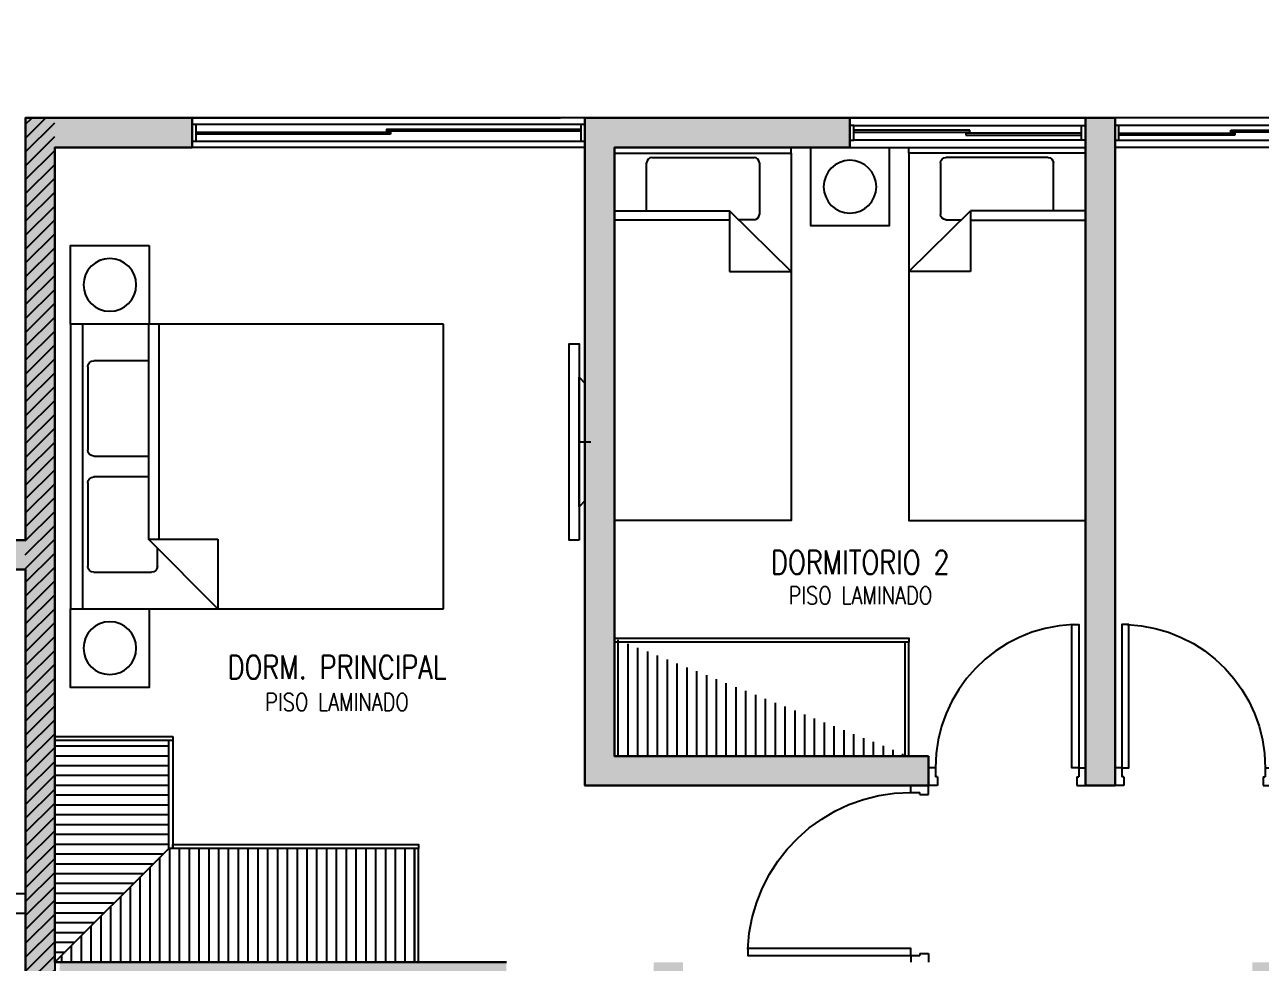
# Model space of a CAD drawing. Header units: millimetres. Extents: x -3 to 53, y -269 to 39.
# Drawn here: x 27 to 33.29, y -7.57 to -2.79 of the extents above; entities that cross this region are included whole.
import ezdxf
from ezdxf.enums import TextEntityAlignment as Align

# ---------------------------------------------------------------- set-up
doc = ezdxf.new("R2010")
doc.units = ezdxf.units.MM
doc.header["$LTSCALE"] = 15
doc.linetypes.add('HIDDEN2', pattern=[0.1875, 0.125, -0.0625])
doc.layers.get('0').update_dxf_attribs({"color": 250})
for name, color, linetype in [('A-EST HATCH', 250, 'Continuous'), ('A-EST PLACAS', 250, 'Continuous'), ('A-EST VIGAS', 250, 'HIDDEN2'), ('A-MOBILIARIO', 250, 'Continuous'), ('A-MURO BAJO', 251, 'Continuous'), ('A-PROYECCIONES', 250, 'HIDDEN2'), ('A-TEXTO-ACABADO PISO', 250, 'Continuous'), ('A-TEXTO-AMBIENTE', 252, 'Continuous'), ('DLP_MOBILIARIO FIJO', 250, 'Continuous'), ('MURO CF 60', 250, 'Continuous')]:
    doc.layers.add(name, color=color, linetype=linetype)
doc.layers.add('A-MUROS', color=252, linetype='Continuous', lineweight=30)
doc.styles.add('ROMANS', font='romans.shx', dxfattribs={"width": 0.8})

# ---------------------------------------------------------------- blocks, each defined once
blk = doc.blocks.new('EST-P2')
at = {"layer": 'A-EST HATCH'}
h = blk.add_hatch(color=256, dxfattribs=at)
h.dxf.hatch_style = 1
h.paths.add_polyline_path([(-10.5, -10.99), (-10.5, -4.925), (-12, -4.925), (-12, -5.675), (-12.15, -5.675), (-12.15, -4.725), (-10.35, -4.725), (-10.35, -5.6), (-8.85, -5.6), (-8.85, -5.1), (-8.7, -5.1), (-8.7, -5.8), (-10.35, -5.8), (-10.35, -10.99)])
h.paths.add_polyline_path([(-31.6, -0.925), (-30, -0.925), (-30, 2.175), (-31.2, 2.175), (-31.2, 2.325), (-29.85, 2.325), (-29.85, -1.075), (-31.6, -1.075)])
h.paths.add_polyline_path([(-32.4, 2.325), (-32.55, 2.325), (-32.55, -1.075), (-32.4, -1.075)])
h.paths.add_polyline_path([(-37.9, 2.8), (-38.2, 2.8), (-38.2, 2.65), (-38.05, 2.65), (-38.05, -0.425), (-37.9, -0.425)])
h.paths.add_polyline_path([(-34.95, 2.175), (-34.95, -0.925), (-33.35, -0.925), (-33.35, -1.075), (-35.1, -1.075), (-35.1, 2.325), (-33.75, 2.325), (-33.75, 2.175)])
h.paths.add_polyline_path([(-44.2, 2.65), (-44.8, 2.65), (-44.8, 2.8), (-44.05, 2.8), (-44.05, -0.6), (-45.2, -0.6), (-45.2, -0.45), (-44.2, -0.45)])
h.paths.add_polyline_path([(-46, 2.8), (-46, -0.6), (-46.15, -0.6), (-46.15, 2.8)])
h.paths.add_polyline_path([(-46.95, -0.45), (-48.55, -0.45), (-48.55, 2.65), (-47.35, 2.65), (-47.35, 2.8), (-48.7, 2.8), (-48.7, -0.6), (-46.95, -0.6)])
h.paths.add_polyline_path([(-44.2, -10.9), (-44.8, -10.9), (-44.8, -11.05), (-44.05, -11.05), (-44.05, -7.65), (-45.2, -7.65), (-45.2, -7.8), (-44.2, -7.8)])
h.paths.add_polyline_path([(-46, -11.05), (-46, -7.65), (-46.15, -7.65), (-46.15, -11.05)])
h.paths.add_polyline_path([(-46.95, -7.8), (-48.55, -7.8), (-48.55, -10.9), (-47.35, -10.9), (-47.35, -11.05), (-48.7, -11.05), (-48.7, -7.65), (-46.95, -7.65)])
h.paths.add_polyline_path([(-41.35, -7.55), (-41.2, -7.55), (-41.2, -10.9), (-41.05, -10.9), (-41.05, -11.05), (-41.35, -11.05)])
h.paths.add_polyline_path([(-31.6, -7.325), (-30, -7.325), (-30, -10.425), (-31.2, -10.425), (-31.2, -10.575), (-29.85, -10.575), (-29.85, -7.175), (-31.6, -7.175)])
h.paths.add_polyline_path([(-32.4, -10.575), (-32.55, -10.575), (-32.55, -7.175), (-32.4, -7.175)])
h.paths.add_polyline_path([(-37.9, -11.05), (-38.2, -11.05), (-38.2, -10.9), (-38.05, -10.9), (-38.05, -7.825), (-37.9, -7.825)])
h.paths.add_polyline_path([(-34.95, -10.425), (-34.95, -7.325), (-33.35, -7.325), (-33.35, -7.175), (-35.1, -7.175), (-35.1, -10.575), (-33.75, -10.575), (-33.75, -10.425)])
h.paths.add_polyline_path([(-18.45, -0.925), (-20.05, -0.925), (-20.05, 2.175), (-18.85, 2.175), (-18.85, 2.325), (-20.2, 2.325), (-20.2, -1.075), (-18.45, -1.075)])
h.paths.add_polyline_path([(-17.65, 2.325), (-17.5, 2.325), (-17.5, -1.075), (-17.65, -1.075)])
h.paths.add_polyline_path([(-11.85, 2.8), (-11.85, 2.65), (-12, 2.65), (-12, -0.425), (-12.15, -0.425), (-12.15, 2.8)])
h.paths.add_polyline_path([(-15.1, 2.175), (-15.1, -0.925), (-16.7, -0.925), (-16.7, -1.075), (-14.95, -1.075), (-14.95, 2.325), (-16.3, 2.325), (-16.3, 2.175)])
h.paths.add_polyline_path([(-10.35, -2.45), (-8.7, -2.45), (-8.7, -3.15), (-8.85, -3.15), (-8.85, -2.65), (-10.35, -2.65), (-10.35, -3.525), (-12.15, -3.525), (-12.15, -2.575), (-12, -2.575), (-12, -3.325), (-10.5, -3.325), (-10.5, 2.74), (-10.35, 2.74)])
h.paths.add_polyline_path([(-5.85, 2.65), (-5.25, 2.65), (-5.25, 2.8), (-6, 2.8), (-6, -0.6), (-4.85, -0.6), (-4.85, -0.45), (-5.85, -0.45)])
h.paths.add_polyline_path([(-4.05, 2.8), (-4.05, -0.6), (-3.9, -0.6), (-3.9, 2.8)])
h.paths.add_polyline_path([(-3.1, -0.45), (-1.5, -0.45), (-1.5, 2.65), (-2.7, 2.65), (-2.7, 2.8), (-1.35, 2.8), (-1.35, -0.6), (-3.1, -0.6)])
h.paths.add_polyline_path([(-4.05, -11.05), (-4.05, -7.65), (-3.9, -7.65), (-3.9, -11.05)])
h.paths.add_polyline_path([(-3.1, -7.8), (-1.5, -7.8), (-1.5, -10.9), (-2.7, -10.9), (-2.7, -11.05), (-1.35, -11.05), (-1.35, -7.65), (-3.1, -7.65)])
h.paths.add_polyline_path([(-8.7, -7.55), (-8.85, -7.55), (-8.85, -10.9), (-9, -10.9), (-9, -11.05), (-8.7, -11.05)])
h.paths.add_polyline_path([(-18.45, -7.325), (-20.05, -7.325), (-20.05, -10.425), (-18.85, -10.425), (-18.85, -10.575), (-20.2, -10.575), (-20.2, -7.175), (-18.45, -7.175)])
h.paths.add_polyline_path([(-17.65, -10.575), (-17.5, -10.575), (-17.5, -7.175), (-17.65, -7.175)])
h.paths.add_polyline_path([(-12.15, -11.05), (-11.85, -11.05), (-11.85, -10.9), (-12, -10.9), (-12, -7.825), (-12.15, -7.825)])
h.paths.add_polyline_path([(-15.1, -10.425), (-15.1, -7.325), (-16.7, -7.325), (-16.7, -7.175), (-14.95, -7.175), (-14.95, -10.575), (-16.3, -10.575), (-16.3, -10.425)])
h.paths.add_polyline_path([(-39.7, -4.725), (-37.9, -4.725), (-37.9, -5.675), (-38.05, -5.675), (-38.05, -4.925), (-39.55, -4.925), (-39.55, -10.99), (-39.7, -10.99), (-39.7, -5.8), (-41.35, -5.8), (-41.35, -5.1), (-41.2, -5.1), (-41.2, -5.6), (-39.7, -5.6)])
h.paths.add_polyline_path([(-6, -11.05), (-6, -7.65), (-4.85, -7.65), (-4.85, -7.8), (-5.85, -7.8), (-5.85, -10.9), (-5.25, -10.9), (-5.25, -11.05)])
h.paths.add_polyline_path([(-3.0968, -2.7), (-2.95, -2.7), (-2.95, -1.5), (-5.1, -1.5), (-5.1, -1.65), (-4.65, -1.65), (-4.65, -3.25), (-4.45, -3.25), (-4.45, -1.65), (-3.1, -1.65), (-3.1, -2.7)], flags=17)
h.paths.add_polyline_path([(-3.0968, -5.55), (-2.95, -5.55), (-2.95, -6.75), (-5.1, -6.75), (-5.1, -6.6), (-4.65, -6.6), (-4.65, -5), (-4.45, -5), (-4.45, -6.6), (-3.1, -6.6), (-3.1, -5.55)], flags=17)
h.paths.add_polyline_path([(-8.8501, -4.05), (-6, -4.05), (-6, -1.5), (-5.85, -1.5), (-5.85, -4.05), (-3.1, -4.05), (-3.1, -3.45), (-2.95, -3.45), (-2.95, -4.05), (-0.2, -4.05), (-0.2, 0), (0, 0), (0, -8.25), (-0.2, -8.25), (-0.2, -4.2), (-2.95, -4.2), (-2.95, -4.8), (-3.1, -4.8), (-3.1, -4.2), (-5.85, -4.2), (-5.85, -6.75), (-6, -6.75), (-6, -4.2), (-8.8501, -4.2)])
h.paths.add_polyline_path([(-8.7, 2.8), (-8.7, -0.7), (-8.85, -0.7), (-8.85, 2.65), (-9, 2.65), (-9, 2.8)])
h.paths.add_polyline_path([(-39.7, 2.74), (-39.7, -2.45), (-41.35, -2.45), (-41.35, -3.15), (-41.2, -3.15), (-41.2, -2.65), (-39.7, -2.65), (-39.7, -3.525), (-37.9, -3.525), (-37.9, -2.575), (-38.05, -2.575), (-38.05, -3.325), (-39.55, -3.325), (-39.55, 2.74)])
h.paths.add_polyline_path([(-47.1, -4.05), (-49.85, -4.05), (-49.85, 0), (-50.05, 0), (-50.05, -8.25), (-49.85, -8.25), (-49.85, -4.2), (-47.1, -4.2), (-47.1, -4.8), (-46.95, -4.8), (-46.95, -4.2), (-44.2, -4.2), (-44.2, -6.75), (-44.05, -6.75), (-44.05, -4.2), (-41.1999, -4.2), (-41.1999, -4.05), (-44.05, -4.05), (-44.05, -1.5), (-44.2, -1.5), (-44.2, -4.05), (-46.95, -4.05), (-46.95, -3.45), (-47.1, -3.45)])
h.paths.add_polyline_path([(-41.35, 2.8), (-41.05, 2.8), (-41.05, 2.65), (-41.2, 2.65), (-41.2, -0.7), (-41.35, -0.7)])
h.paths.add_polyline_path([(-46.9532, -2.7), (-47.1, -2.7), (-47.1, -1.5), (-44.95, -1.5), (-44.95, -1.65), (-45.4, -1.65), (-45.4, -3.25), (-45.6, -3.25), (-45.6, -1.65), (-46.95, -1.65), (-46.95, -2.7)], flags=17)
h.paths.add_polyline_path([(-46.9532, -5.55), (-47.1, -5.55), (-47.1, -6.75), (-44.95, -6.75), (-44.95, -6.6), (-45.4, -6.6), (-45.4, -5), (-45.6, -5), (-45.6, -6.6), (-46.95, -6.6), (-46.95, -5.55)], flags=17)
h.paths.add_polyline_path([(-26.7, -3.525), (-26.85, -3.525), (-26.85, 0.175), (-26.7, 0.175)])
h.paths.add_polyline_path([(-22.45, -3.525), (-13.05, -3.525), (-13.05, -3.375), (-16.6, -3.375), (-16.6, -1.975), (-16.8, -1.975), (-16.8, -3.375), (-19.7, -3.375), (-19.7, -1.975), (-19.85, -1.975), (-19.85, -3.375), (-22.25, -3.375), (-22.25, -2.125), (-20.6, -2.125), (-20.6, -1.975), (-22.875, -1.975), (-22.875, -2.125), (-22.45, -2.125)])
h.paths.add_polyline_path([(-22.9, -3.525), (-24.9, -3.525), (-24.9, -3.375), (-23.05, -3.375), (-23.05, 0.025), (-24.9, 0.025), (-24.9, 0.175), (-23.05, 0.175), (-23.05, 2.325), (-22.2, 2.325), (-22.2, 2.175), (-22.9, 2.175)])
h.paths.add_polyline_path([(-27.6, -2.125), (-27.6, -3.525), (-37, -3.525), (-37, -3.375), (-33.45, -3.375), (-33.45, -1.975), (-33.25, -1.975), (-33.25, -3.375), (-30.35, -3.375), (-30.35, -1.975), (-30.2, -1.975), (-30.2, -3.375), (-27.8, -3.375), (-27.8, -2.125), (-29.45, -2.125), (-29.45, -1.975), (-27.255, -1.975), (-27.255, -2.125)])
h.paths.add_polyline_path([(-27.23, 2.175), (-27.85, 2.175), (-27.85, 2.325), (-27.03, 2.325), (-27.03, -3.525), (-27.23, -3.525)])
h.paths.add_polyline_path([(-27.03, -6.3), (-27.03, -10.575), (-27.85, -10.575), (-27.85, -10.425), (-27.23, -10.425), (-27.23, -6.3)])
h.paths.add_polyline_path([(-29, -6.275), (-29, -6.125), (-27.23, -6.125), (-27.23, -4.875), (-29.75, -4.875), (-29.75, -6.275), (-29.9, -6.275), (-29.9, -4.875), (-33.25, -4.875), (-33.25, -6.275), (-33.45, -6.275), (-33.45, -4.875), (-37, -4.875), (-37, -4.725), (-27.03, -4.725), (-27.03, -6.275)])
h.paths.add_polyline_path([(-23.05, -6.3), (-23.05, -10.025), (-26.7, -10.025), (-26.7, -7.375), (-24.35, -7.375), (-24.35, -6.825), (-24.05, -6.825), (-24.05, -6.675), (-24.5, -6.675), (-24.5, -7.225), (-26.7, -7.225), (-26.7, -4.875), (-24.05, -4.875), (-24.05, -4.725), (-26.85, -4.725), (-26.85, -10.175), (-23.05, -10.175), (-23.05, -10.575), (-22.2, -10.575), (-22.2, -10.425), (-22.9, -10.425), (-22.9, -6.3)])
h.paths.add_polyline_path([(-21.05, -6.275), (-21.05, -6.125), (-22.85, -6.125), (-22.85, -4.875), (-20.3, -4.875), (-20.3, -6.275), (-20.15, -6.275), (-20.15, -4.875), (-16.8, -4.875), (-16.8, -6.275), (-16.6, -6.275), (-16.6, -4.875), (-13.05, -4.875), (-13.05, -4.725), (-23.05, -4.725), (-23.05, -6.275)])
at = {"layer": 'A-EST PLACAS'}
for points in [[(-22.9, -3.525), (-24.9, -3.525), (-24.9, -3.375), (-23.05, -3.375), (-23.05, 0.025), (-24.9, 0.025), (-24.9, 0.175), (-23.05, 0.175), (-23.05, 2.325), (-22.2, 2.325), (-22.2, 2.175), (-22.9, 2.175)], [(-18.45, -0.925), (-20.05, -0.925), (-20.05, 2.175), (-18.85, 2.175), (-18.85, 2.325), (-20.2, 2.325), (-20.2, -1.075), (-18.45, -1.075)], [(-17.65, 2.325), (-17.5, 2.325), (-17.5, -1.075), (-17.65, -1.075)]]:
    blk.add_lwpolyline(points, close=True, dxfattribs=at)
at = {"layer": 'A-EST VIGAS'}
for p, q in [((-22.2, 2.325), (-20.2, 2.325)), ((-17.65, 2.325), (-18.85, 2.325)), ((-16.3, 2.325), (-17.5, 2.325))]:
    blk.add_line(p, q, dxfattribs=at)
blk = doc.blocks.new('N.01')
at = {"layer": 'A-MUROS'}
for p, q in [((0.25, 12.875, 0), (0.25, 10.725, 0)), ((0.25, 10.725, 0), (2.1, 10.725, 0)), ((1.95, 10.575, 0), (0.25, 10.575, 0)), ((0.25, 10.575, 0), (0.25, 7.175, 0))]:
    blk.add_line(p, q, dxfattribs=at)
at = {"layer": 'A-PROYECCIONES'}
for p, q in [((1.95, 8.925, 0), (0.25, 8.925, 0)), ((1.95, 8.825, 0), (0.25, 8.825, 0))]:
    blk.add_line(p, q, dxfattribs=at)
blk = doc.blocks.new('*U140')
for p, q in [((0.01, 0.855), (0.01, 0.9)), ((0.1, 0.865), (0.1, 0.9)), ((0.055, 0.855), (0.01, 0.855)), ((0.1, 0.865), (0.055, 0.865)), ((0.055, 0.855), (0.055, 0.865)), ((0.055, 0.045), (0.01, 0.045)), ((0.01, 0.045), (0.01, 0)), ((0.055, 0.045), (0.055, 0.035)), ((0.1, 0.035), (0.055, 0.035)), ((0.1, 0.035), (0.1, 0))]:
    blk.add_line(p, q)
blk.add_lwpolyline([(0.93, 0.07), (0.93, 0.035), (0.1, 0.035), (0.1, 0.07)], close=True)
at = {"linetype": 'HIDDEN2'}
blk.add_arc((0.0995, 0.0339), 0.8311, 2.23015, 89.96723, dxfattribs=at)
blk = doc.blocks.new('1 PLAZA')
for p, q in [((-0.2592, -0.0513), (0.2619, -0.0513)), ((-0.2859, -0.3221), (-0.2859, -0.0781)), ((0.2887, -0.0781), (0.2887, -0.3415)), ((-0.45, -0.3221), (0.1356, -0.3221)), ((0.1356, -0.371), (-0.45, -0.371)), ((0.45, -0.6318), (0.1356, -0.3221)), ((0.1356, -0.3221), (0.1356, -0.6318)), ((0.2619, -0.3683), (0.1825, -0.3683)), ((0.1356, -0.6318), (0.45, -0.6318))]:
    blk.add_line(p, q)
at = {"extrusion": (4.49068e-08, -3.60286e-08, 1), "elevation": 0}
blk.add_lwpolyline([(-0.45, -0.0287), (0.45, -0.0287), (0.45, 0), (-0.45, 0)], close=True, dxfattribs=at)
blk.add_lwpolyline([(-0.45, -1.9), (-0.45, -0.0287), (0.45, -0.0287), (0.45, -1.9)], close=True)
for centre, start, end in [((-0.2592, -0.0781), 90, 180), ((0.2619, -0.0781), 0, 90), ((0.2619, -0.3415), 270, 0)]:
    blk.add_arc(centre, 0.0267, start, end)
blk = doc.blocks.new('VELADOR')
blk.add_lwpolyline([(0, 0.4), (0, 0), (0.4, 0), (0.4, 0.4)], close=True)
blk.add_circle((0.2, 0.2), 0.1344)
blk = doc.blocks.new('A$C4BFA03A9')
for points in [[(0.06, -0.5), (0.11, -0.5), (0.11, 0.5), (0.06, 0.5)], [(0.03, -0.3), (0.06, -0.33), (0.06, 0.33), (0.03, 0.3)]]:
    blk.add_lwpolyline(points, close=True)
at = {"layer": 'A-PROYECCIONES', "ltscale": 0.15}
blk.add_line((0.06, 0), (0, 0), dxfattribs=at)
blk = doc.blocks.new('CAMA 2PLAZAS C_VELADOR')
for p, q in [((-1.8499, 0), (-0.3999, 0)), ((-1.8499, -0.06), (-1.8499, 0)), ((-0.3999, 0), (-0.3999, -0.06))]:
    blk.add_line(p, q)
at = {"linetype": 'Continuous'}
for p, q in [((-1.8499, -0.06), (-0.3999, -0.06)), ((-1.8499, -1.9), (-1.8499, -0.06)), ((-0.3999, -0.06), (-0.3999, -1.9)), ((-1.6633, -0.3958), (-1.6633, -0.1184)), ((-1.6327, -0.0878), (-1.2086, -0.0878)), ((-1.1779, -0.1184), (-1.1779, -0.3958)), ((-1.0719, -0.3958), (-1.0719, -0.1184)), ((-1.0413, -0.0878), (-0.6172, -0.0878)), ((-0.5866, -0.1184), (-0.5866, -0.4118)), ((-1.8499, -0.396), (-0.7546, -0.396)), ((-0.3999, -0.7507), (-0.7546, -0.396)), ((-0.7546, -0.396), (-0.7546, -0.7507)), ((-0.7546, -0.452), (-1.8499, -0.452)), ((-0.6172, -0.4424), (-0.7082, -0.4424)), ((-0.7546, -0.7507), (-0.3999, -0.7507)), ((-0.3999, -1.9), (-1.8499, -1.9))]:
    blk.add_line(p, q, dxfattribs=at)
for points in [[(-2.2499, -0.4), (-1.8499, -0.4), (-1.8499, 0), (-2.2499, 0)], [(-0.4, -0.4), (0, -0.4), (0, 0), (-0.4, 0)]]:
    blk.add_lwpolyline(points, close=True)
for centre in [(-2.0499, -0.2), (-0.2, -0.2)]:
    blk.add_circle(centre, 0.1344)
for centre, start, end in [((-1.6327, -0.1184), 90, 180), ((-1.2086, -0.1184), 0, 90), ((-1.0413, -0.1184), 90, 180), ((-0.6172, -0.1184), 0, 90), ((-0.6172, -0.4118), 270, 0)]:
    blk.add_arc(centre, 0.0306, start, end, dxfattribs=at)
blk = doc.blocks.new('*U141')
for p, q in [((0.01, 0.755), (0.01, 0.8)), ((0.1, 0.765), (0.055, 0.765)), ((0.055, 0.755), (0.055, 0.765)), ((0.1, 0.765), (0.1, 0.8)), ((0.055, 0.755), (0.01, 0.755)), ((0.055, 0.045), (0.01, 0.045)), ((0.01, 0.045), (0.01, 0)), ((0.055, 0.045), (0.055, 0.035)), ((0.1, 0.035), (0.055, 0.035)), ((0.1, 0.035), (0.1, 0))]:
    blk.add_line(p, q)
blk.add_lwpolyline([(0.83, 0.07), (0.83, 0.035), (0.1, 0.035), (0.1, 0.07)], close=True)
at = {"linetype": 'HIDDEN2'}
blk.add_arc((0.0996, 0.034), 0.731, 2.23015, 89.96723, dxfattribs=at)
blk = doc.blocks.new('VP.120')
at = {"layer": 'A-MURO BAJO'}
for p, q in [((0, 0), (1.2, 0)), ((0, -0.15), (1.2, -0.15))]:
    blk.add_line(p, q, dxfattribs=at)
at = {"layer": 'DLP_MOBILIARIO FIJO', "color": 251}
for p, q in [((0.02, -0.0375), (1.18, -0.0375)), ((1.18, -0.1125), (0.02, -0.1125))]:
    blk.add_line(p, q, dxfattribs=at)
at = {"layer": 'DLP_MOBILIARIO FIJO', "color": 6}
for points in [[(0, -0.1125), (0.02, -0.1125), (0.02, -0.0375), (0, -0.0375)], [(1.2, -0.1125), (1.18, -0.1125), (1.18, -0.0375), (1.2, -0.0375)]]:
    blk.add_lwpolyline(points, close=True, dxfattribs=at)
at = {"layer": 'DLP_MOBILIARIO FIJO', "elevation": 0}
for points in [[(0.61, -0.0625), (0.02, -0.0625), (0.02, -0.0725), (0.61, -0.0725)], [(0.59, -0.0875), (1.18, -0.0875), (1.18, -0.0775), (0.59, -0.0775)]]:
    blk.add_lwpolyline(points, close=True, dxfattribs=at)

msp = doc.modelspace()

# ---------------------------------------------------------------- hatches: boundary and pattern name
at = {"layer": 'DLP_MOBILIARIO FIJO'}
h = msp.add_hatch(dxfattribs=at)
h.set_pattern_fill('_USER', color=256, scale=0.05, angle=270, pattern_type=0)
h.set_pattern_definition([(270, (6.42, -10.66198), (0.05, -9e-18), [])])
edge = h.paths.add_edge_path()
edge.add_line((30, -5.917), (30, -6.517))
edge.add_line((30, -6.517), (31.5, -6.517))

# ---------------------------------------------------------------- linework, layer by layer
at = {"layer": 'A-MURO BAJO'}
for p, q in [((29.85, -3.267), (27.85, -3.267)), ((29.85, -3.417), (27.85, -3.417))]:
    msp.add_line(p, q, dxfattribs=at)
at = {"layer": 'A-MUROS'}
for p, q in [((27.85, -3.417), (27.85, -3.267)), ((29.85, -3.267), (31.2, -3.267)), ((29.85, -3.267), (29.85, -6.667)), ((31.2, -3.267), (31.2, -3.417)), ((32.4, -3.267), (32.4, -6.667)), ((32.55, -3.267), (32.4, -3.267)), ((32.55, -3.267), (32.55, -6.667)), ((30, -3.417), (30, -6.517)), ((30, -3.417), (31.2, -3.417)), ((30, -6.517), (31.6, -6.517)), ((31.6, -6.517), (31.6, -6.667)), ((29.85, -6.667), (31.6, -6.667)), ((32.55, -6.667), (32.4, -6.667))]:
    msp.add_line(p, q, dxfattribs=at)
at = {"layer": 'DLP_MOBILIARIO FIJO', "elevation": 0}
for points in [[(29.85, -3.2995), (27.85, -3.2995), (27.85, -3.3845), (29.85, -3.3845)], [(27.87, -3.3845), (27.87, -3.2995)], [(29.83, -3.3345), (28.84, -3.3345), (28.84, -3.3245), (29.83, -3.3245)], [(29.83, -3.3845), (29.83, -3.2995)], [(29.85, -3.2995), (29.85, -3.3845)], [(30, -5.917), (30, -6.517), (31.5, -6.517)], [(30, -5.917), (31.5, -5.917), (31.5, -5.937), (30, -5.937)], [(31.48, -5.937), (31.48, -6.517)], [(31.5, -6.517), (31.5, -5.937)], [(27.75, -6.437), (27.75, -6.987), (27.73, -6.987), (27.73, -6.437)], [(27.75, -6.987), (27.75, -6.967), (29.0014, -6.967), (29.0014, -6.987)]]:
    msp.add_lwpolyline(points, dxfattribs=at)
for points in [[(28.86, -3.3495), (27.87, -3.3495), (27.87, -3.3395), (28.86, -3.3395)], [(28.9814, -7.567), (29.0014, -7.567), (29.0014, -6.987), (28.9814, -6.987)]]:
    msp.add_lwpolyline(points, close=True, dxfattribs=at)

# ---------------------------------------------------------------- block references
for name, p in [('EST-P2', (50.05, -5.592)), ('VP.120', (31.2, -3.267, 0))]:
    msp.add_blockref(name, p)
at = {"xscale": -1}
msp.add_blockref('VP.120', (33.75, -3.267, 0), dxfattribs=at)
at = {"layer": 'A-MOBILIARIO', "extrusion": (4.49068e-08, -3.60286e-08, -1), "xscale": -1, "zscale": -1}
msp.add_blockref('1 PLAZA', (-30.45, -3.417, 0), dxfattribs=at)
at = {"layer": 'A-MOBILIARIO', "extrusion": (4.49068e-08, 3.60286e-08, 1), "xscale": -1}
for name, p in [('VELADOR', (31.4, -3.817, 0)), ('1 PLAZA', (31.95, -3.417, 0))]:
    msp.add_blockref(name, p, dxfattribs=at)
at = {"layer": 'A-MOBILIARIO', "extrusion": (4.49068e-08, -3.60286e-08, 1), "xscale": -1, "rotation": 90}
msp.add_blockref('CAMA 2PLAZAS C_VELADOR', (27.23, -6.167, 0), dxfattribs=at)
at = {"layer": 'A-MOBILIARIO', "xscale": -1}
for name, p in [('A$C4BFA03A9', (29.88, -4.917, 0)), ('*U140', (31.61, -7.567))]:
    msp.add_blockref(name, p, dxfattribs=at)
at = {"layer": 'A-MOBILIARIO', "rotation": 90.00000000000001}
msp.add_blockref('*U141', (32.4, -6.677, 0), dxfattribs=at)
at = {"layer": 'A-MOBILIARIO', "xscale": -1, "rotation": 270}
msp.add_blockref('*U141', (32.55, -6.677, 0), dxfattribs=at)

# ---------------------------------------------------------------- texts
at = {"layer": 'A-TEXTO-ACABADO PISO', "char_height": 0.09, "attachment_point": 2, "style": 'ROMANS'}
for insert in [(31.2529, -5.6534), (28.5871, -6.1965)]:
    msp.add_mtext_dynamic_manual_height_columns('PISO LAMINADO', width=1.20225, gutter_width=12.5, heights=[0], dxfattribs=dict(at, insert=insert))
at = {"layer": 'A-TEXTO-AMBIENTE', "style": 'ROMANS', "width": 0.8}
for s, p in [('DORMITORIO 2', (31.2527, -5.5902)), ('DORM. PRINCIPAL', (28.5873, -6.1241))]:
    msp.add_text(s, height=0.12, dxfattribs=at).set_placement(p, align=Align.CENTER)

# ---------------------------------------------------------------- next in the draw order: block references
at = {"xscale": -1}
msp.add_blockref('N.01', (27.25, -16.142, 0), dxfattribs=at)

# ---------------------------------------------------------------- next in the draw order: hatches: boundary and pattern name
at = {"layer": 'DLP_MOBILIARIO FIJO'}
h = msp.add_hatch(dxfattribs=at)
h.set_pattern_fill('_USER', color=256, scale=0.05, angle=180, pattern_type=0)
h.set_pattern_definition([(180, (-9789.16571, -3199.314806), (-6e-18, -0.05), [])])
h.paths.add_polyline_path([(27.15, -6.437), (27.15, -7.567), (27.73, -6.987), (27.73, -6.437)])
h = msp.add_hatch(dxfattribs=at)
h.set_pattern_fill('_USER', color=256, scale=0.05, angle=270, pattern_type=0)
h.set_pattern_definition([(270, (-7174.814986, -2440.83677), (0.05, -9e-18), [])])
h.paths.add_polyline_path([(27.15, -7.567), (28.9814, -7.567), (28.9814, -6.987), (29.0014, -6.987), (27.73, -6.987)])
at = {"layer": 'MURO CF 60'}
h = msp.add_hatch(dxfattribs=at)
h.set_pattern_fill('_USER', color=256, scale=0.05, angle=45, pattern_type=0)
h.set_pattern_definition([(45, (359.99941, -38.84403), (-0.035355339, 0.035355339), [])])
h.paths.add_polyline_path([(26.9994, -9.119), (27.1494, -9.119), (27.1494, -3.269), (26.9994, -3.269)])

# ---------------------------------------------------------------- next in the draw order: linework, layer by layer
at = {"layer": 'A-MUROS'}
msp.add_lwpolyline([(27, -5.117), (27, -3.267), (27.85, -3.267), (27.85, -3.417), (27.15, -3.417), (27.15, -7.567), (29.45, -7.567)], dxfattribs=at)
at = {"layer": 'DLP_MOBILIARIO FIJO', "elevation": 0}
msp.add_lwpolyline([(27.75, -6.417), (27.75, -6.437), (27.15, -6.437), (27.15, -6.417)], close=True, dxfattribs=at)
for points in [[(27.15, -6.437), (27.15, -7.567), (27.73, -6.987), (27.73, -6.437)], [(29.0014, -6.987), (27.73, -6.987), (27.15, -7.567), (28.9814, -7.567), (28.9814, -6.987)]]:
    msp.add_lwpolyline(points, dxfattribs=at)

doc.saveas('drawing.dxf')
